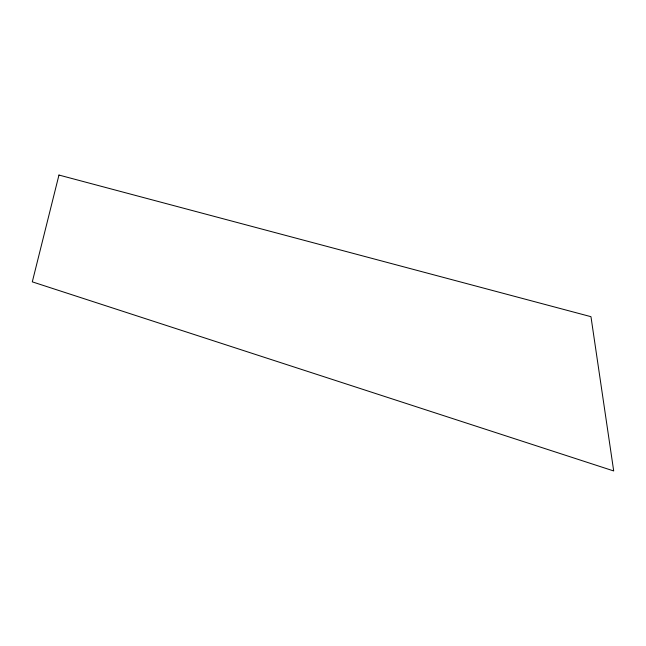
<?xml version="1.0" encoding="UTF-8"?>
<svg xmlns="http://www.w3.org/2000/svg" width="646" height="646" viewBox="0 0 646 646"><rect width="100%" height="100%" fill="white"/><g stroke="black" fill="none" stroke-linecap="round" stroke-linejoin="round"><path stroke-width="0.97" d="M58.964 175.05L32.3 281.858L613.7 470.95L590.961 316.685L58.964 175.05"/></g></svg>
